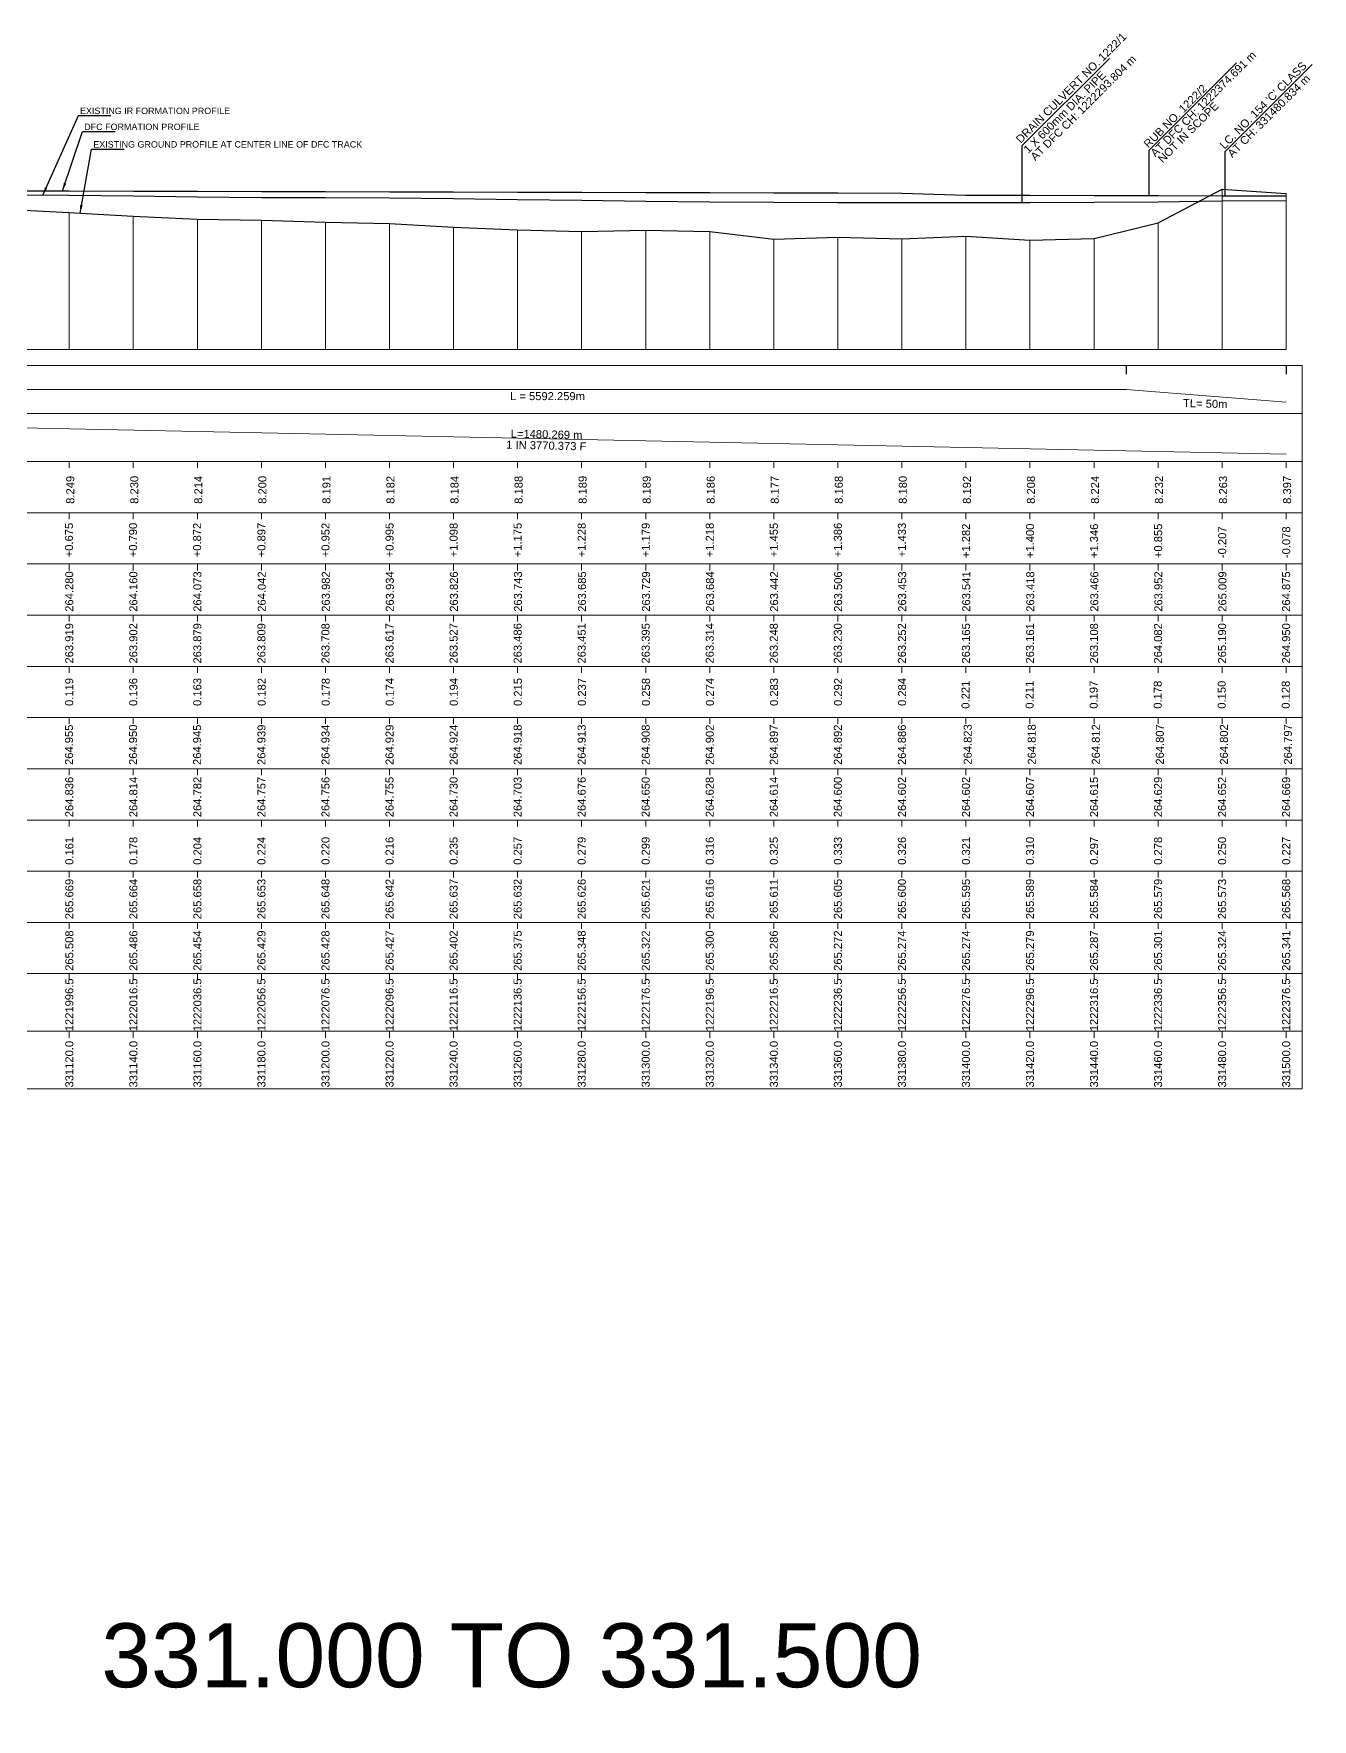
# Model space of a CAD drawing. Header units: metres. Extents: x -117481 to 30159, y 3176 to 3713.
# Drawn here: x 24109 to 24508, y 3176 to 3703 of the extents above; entities that cross this region are included whole.
import ezdxf
from ezdxf.enums import TextEntityAlignment as Align

# ---------------------------------------------------------------- set-up
doc = ezdxf.new("R2010")
doc.units = ezdxf.units.M
doc.header["$MEASUREMENT"] = 0
for name, color, linetype, lineweight in [('Horizontal Alignment', 7, 'Continuous', 0), ('LS DATUM X', 7, 'Continuous', 0), ('LS EXG IR CH', 7, 'Continuous', 0), ('LS EXG RL', 7, 'Continuous', 0), ('LS EXG. FL', 7, 'Continuous', 0), ('LS EXG. GL AT PRO. TOE', 7, 'Continuous', 0), ('LS FRAME', 7, 'Continuous', 0), ('LS HORIZONTAL ALIGNMENT', 10, 'Continuous', 0), ('LS PFL-EFL', 10, 'Continuous', 0), ('LS PRL-ERL', 10, 'Continuous', 0), ('LS PRO RAIL LEVEL', 10, 'Continuous', 0), ('LS PRO. DFCC CH', 10, 'Continuous', 0), ('LS PROFILE EXG FL', 7, 'Continuous', 25), ('LS PROFILE EXG GL', 7, 'Continuous', 30), ('LS PROFILE PRO FL', 1, 'Continuous', 30), ('LS TICKS', 7, 'Continuous', 0), ('LS VERTICAL ALIGNMENT', 10, 'Continuous', 0), ('Profile Existing GL', 7, 'Continuous', 0), ('Profile Fill', 7, 'Continuous', 0), ('Profile Grid', 7, 'Continuous', 0), ('Proposed Formation Level', 7, 'Continuous', 0)]:
    doc.layers.add(name, color=color, linetype=linetype, lineweight=lineweight)
for name, color, linetype in [('LS DRAIN CULVERT', 10, 'Continuous'), ("LS LC'S", 7, 'Continuous'), ('ref text', 3, 'Continuous')]:
    doc.layers.add(name, color=color, linetype=linetype)
doc.styles.get("Standard").update_dxf_attribs({"font": 'arial.ttf'})
doc.styles.add('Style-Arial', font='arial.ttf')
doc.dimstyles.get("Standard").update_dxf_attribs({"dimtxt": 5, "dimasz": 0.18, "dimexe": 0.18, "dimexo": 0.0625, "dimgap": 0.09, "dimtad": 0, "dimtih": 1, "dimtoh": 1, "dimdec": 4, "dimzin": 0, "dimdsep": 46, "dimtxsty": 'Standard', "dimcen": 0.09, "dimadec": 0, "dimazin": 0, "dimtfac": 1, "dimtdec": 4, "dimtofl": 0, "dimtmove": 0, "dimatfit": 3, "dimfxl": 1, "dimtolj": 1, "dimtzin": 0, "dimarcsym": 0})

# ---------------------------------------------------------------- blocks, each defined once
blk = doc.blocks.new('A$C0b953af1')
at = {"color": 1}
for s, p in [('8.261', (0, 0)), ('8.276', (20, 0)), ('8.286', (40, 0)), ('8.293', (60, 0)), ('8.295', (80, 0)), ('8.272', (100, 0)), ('8.249', (120, 0)), ('8.230', (140, 0)), ('8.214', (160, 0)), ('8.200', (180, 0)), ('8.191', (200, 0)), ('8.182', (220, 0)), ('8.184', (240, 0)), ('8.188', (260, 0)), ('8.189', (280, 0)), ('8.189', (300, 0)), ('8.186', (320, 0)), ('8.177', (340, 0)), ('8.168', (360, 0)), ('8.180', (380, 0)), ('8.192', (400, 0)), ('8.208', (420, 0)), ('8.224', (440, 0)), ('8.232', (460, 0)), ('8.263', (480, 0)), ('8.397', (500, 0))]:
    blk.add_text(s, height=2.5, rotation=90, dxfattribs=at).set_placement(p)

msp = doc.modelspace()

# ---------------------------------------------------------------- linework, layer by layer
at = {"color": 0}
for p, q in [((24450, 3599.28), (24450, 3596.54)), ((24499.99, 3599.28), (24499.99, 3596.54))]:
    msp.add_line(p, q, dxfattribs=at)
for points in [[(24484.46, 3693.78), (24457.13, 3666.45), (24457.13, 3652.36)], [(24508.15, 3693.36), (24480.82, 3666.04), (24480.82, 3652.3)]]:
    msp.add_lwpolyline(points)
at = {"color": 0, "lineweight": 30}
msp.add_lwpolyline([(24099.9, 3648.14), (24119.9, 3647.08), (24139.9, 3645.88), (24159.9, 3645.01), (24180, 3644.7), (24200, 3644.1), (24220, 3643.62), (24240, 3642.54), (24260, 3641.71), (24280, 3641.13), (24300, 3641.57), (24320, 3641.12), (24340, 3638.7), (24360, 3639.34), (24380, 3638.81), (24400, 3639.69), (24420, 3638.46), (24440, 3638.94), (24460, 3643.8), (24480, 3654.37), (24499.9, 3653.03)], dxfattribs=at)
at = {"color": 0, "lineweight": 25}
msp.add_lwpolyline([(24099.9, 3652.58), (24119.9, 3652.51), (24139.9, 3652.29), (24159.9, 3651.97), (24180, 3651.72), (24200, 3651.71), (24220, 3651.7), (24240, 3651.45), (24260, 3651.18), (24280, 3650.91), (24300, 3650.65), (24320, 3650.43), (24340, 3650.29), (24360, 3650.15), (24380, 3650.17), (24400, 3650.17), (24420, 3650.22), (24440, 3650.3), (24460, 3650.44), (24480, 3650.67), (24499.9, 3650.84)], dxfattribs=at)
at = {"color": 1, "lineweight": 30}
msp.add_lwpolyline([(24100, 3653.89), (24120, 3653.83), (24140, 3653.78), (24160, 3653.73), (24180, 3653.67), (24200, 3653.62), (24220, 3653.57), (24240, 3653.52), (24260, 3653.46), (24280, 3653.41), (24300, 3653.36), (24320, 3653.3), (24340, 3653.25), (24360, 3653.2), (24380, 3653.14), (24400, 3652.51), (24420, 3652.46), (24440, 3652.4), (24460, 3652.35), (24480, 3652.3), (24500, 3652.25)], dxfattribs=at)
at = {"layer": 'LS DATUM X', "color": 7, "linetype": 'Continuous', "lineweight": 0}
msp.add_line((24000, 3604.28), (24499.99, 3604.28), dxfattribs=at)
at = {"layer": 'LS DRAIN CULVERT'}
msp.add_lwpolyline([(24444.83, 3695.23), (24417.5, 3667.91), (24417.5, 3650.13)], dxfattribs=at)
at = {"layer": 'LS FRAME', "color": 7, "linetype": 'Continuous', "lineweight": 0, "flags": 128}
for points in [[(23995, 3584.28), (24504.99, 3584.28), (24504.99, 3599.28), (23995, 3599.28), (23995, 3584.28)], [(23995, 3569.28), (24504.99, 3569.28), (24504.99, 3584.28), (23995, 3584.28), (23995, 3569.28)], [(23995, 3553.28), (24504.99, 3553.28), (24504.99, 3569.28), (23995, 3569.28), (23995, 3553.28)], [(23995, 3537.28), (24504.99, 3537.28), (24504.99, 3553.28), (23995, 3553.28), (23995, 3537.28)], [(23995, 3521.28), (24504.99, 3521.28), (24504.99, 3537.28), (23995, 3537.28), (23995, 3521.28)], [(23995, 3505.28), (24504.99, 3505.28), (24504.99, 3521.28), (23995, 3521.28), (23995, 3505.28)], [(23995, 3489.28), (24504.99, 3489.28), (24504.99, 3505.28), (23995, 3505.28), (23995, 3489.28)], [(23995, 3473.28), (24504.99, 3473.28), (24504.99, 3489.28), (23995, 3489.28), (23995, 3473.28)], [(23995, 3457.28), (24504.99, 3457.28), (24504.99, 3473.28), (23995, 3473.28), (23995, 3457.28)], [(23995, 3441.28), (24504.99, 3441.28), (24504.99, 3457.28), (23995, 3457.28), (23995, 3441.28)], [(23995, 3425.28), (24504.99, 3425.28), (24504.99, 3441.28), (23995, 3441.28), (23995, 3425.28)], [(23995, 3409.28), (24504.99, 3409.28), (24504.99, 3425.28), (23995, 3425.28), (23995, 3409.28)], [(23995, 3391.28), (24504.99, 3391.28), (24504.99, 3409.28), (23995, 3409.28), (23995, 3391.28)], [(23995, 3373.28), (24504.99, 3373.28), (24504.99, 3391.28), (23995, 3391.28), (23995, 3373.28)]]:
    msp.add_lwpolyline(points, close=True, dxfattribs=at)
at = {"layer": 'LS HORIZONTAL ALIGNMENT', "lineweight": 0, "flags": 128}
msp.add_lwpolyline([(24000, 3591.78), (24450, 3591.78), (24499.99, 3587.83)], dxfattribs=at)
at = {"layer": 'LS TICKS', "color": 7, "linetype": 'Continuous', "lineweight": 0, "flags": 128}
for points in [[(24119.98, 3567.28), (24119.98, 3569.28)], [(24139.99, 3567.28), (24139.99, 3569.28)], [(24159.99, 3567.28), (24159.99, 3569.28)], [(24179.99, 3567.28), (24179.99, 3569.28)], [(24199.99, 3567.28), (24199.99, 3569.28)], [(24219.99, 3567.28), (24219.99, 3569.28)], [(24240, 3567.28), (24240, 3569.28)], [(24260, 3567.28), (24260, 3569.28)], [(24279.99, 3567.28), (24279.99, 3569.28)], [(24299.99, 3567.28), (24299.99, 3569.28)], [(24319.99, 3567.28), (24319.99, 3569.28)], [(24339.99, 3567.28), (24339.99, 3569.28)], [(24359.99, 3567.28), (24359.99, 3569.28)], [(24380, 3567.28), (24380, 3569.28)], [(24400, 3567.28), (24400, 3569.28)], [(24420, 3567.28), (24420, 3569.28)], [(24440, 3567.28), (24440, 3569.28)], [(24459.99, 3567.28), (24459.99, 3569.28)], [(24479.99, 3567.28), (24479.99, 3569.28)], [(24499.99, 3567.28), (24499.99, 3569.28)], [(24119.98, 3551.28), (24119.98, 3553.28)], [(24139.99, 3551.28), (24139.99, 3553.28)], [(24159.99, 3551.28), (24159.99, 3553.28)], [(24179.99, 3551.28), (24179.99, 3553.28)], [(24199.99, 3551.28), (24199.99, 3553.28)], [(24219.99, 3551.28), (24219.99, 3553.28)], [(24240, 3551.28), (24240, 3553.28)], [(24260, 3551.28), (24260, 3553.28)], [(24279.99, 3551.28), (24279.99, 3553.28)], [(24299.99, 3551.28), (24299.99, 3553.28)], [(24319.99, 3551.28), (24319.99, 3553.28)], [(24339.99, 3551.28), (24339.99, 3553.28)], [(24359.99, 3551.28), (24359.99, 3553.28)], [(24380, 3551.28), (24380, 3553.28)], [(24400, 3551.28), (24400, 3553.28)], [(24420, 3551.28), (24420, 3553.28)], [(24440, 3551.28), (24440, 3553.28)], [(24459.99, 3551.28), (24459.99, 3553.28)], [(24479.99, 3551.28), (24479.99, 3553.28)], [(24499.99, 3551.28), (24499.99, 3553.28)], [(24119.98, 3535.28), (24119.98, 3537.28)], [(24139.99, 3535.28), (24139.99, 3537.28)], [(24159.99, 3535.28), (24159.99, 3537.28)], [(24179.99, 3535.28), (24179.99, 3537.28)], [(24199.99, 3535.28), (24199.99, 3537.28)], [(24219.99, 3535.28), (24219.99, 3537.28)], [(24240, 3535.28), (24240, 3537.28)], [(24260, 3535.28), (24260, 3537.28)], [(24279.99, 3535.28), (24279.99, 3537.28)], [(24299.99, 3535.28), (24299.99, 3537.28)], [(24319.99, 3535.28), (24319.99, 3537.28)], [(24339.99, 3535.28), (24339.99, 3537.28)], [(24359.99, 3535.28), (24359.99, 3537.28)], [(24380, 3535.28), (24380, 3537.28)], [(24400, 3535.28), (24400, 3537.28)], [(24420, 3535.28), (24420, 3537.28)], [(24440, 3535.28), (24440, 3537.28)], [(24459.99, 3535.28), (24459.99, 3537.28)], [(24479.99, 3535.28), (24479.99, 3537.28)], [(24499.99, 3535.28), (24499.99, 3537.28)], [(24119.98, 3519.28), (24119.98, 3521.28)], [(24139.99, 3519.28), (24139.99, 3521.28)], [(24159.99, 3519.28), (24159.99, 3521.28)], [(24179.99, 3519.28), (24179.99, 3521.28)], [(24199.99, 3519.28), (24199.99, 3521.28)], [(24219.99, 3519.28), (24219.99, 3521.28)], [(24240, 3519.28), (24240, 3521.28)], [(24260, 3519.28), (24260, 3521.28)], [(24279.99, 3519.28), (24279.99, 3521.28)], [(24299.99, 3519.28), (24299.99, 3521.28)], [(24319.99, 3519.28), (24319.99, 3521.28)], [(24339.99, 3519.28), (24339.99, 3521.28)], [(24359.99, 3519.28), (24359.99, 3521.28)], [(24380, 3519.28), (24380, 3521.28)], [(24400, 3519.28), (24400, 3521.28)], [(24420, 3519.28), (24420, 3521.28)], [(24440, 3519.28), (24440, 3521.28)], [(24459.99, 3519.28), (24459.99, 3521.28)], [(24479.99, 3519.28), (24479.99, 3521.28)], [(24499.99, 3519.28), (24499.99, 3521.28)], [(24119.98, 3503.28), (24119.98, 3505.28)], [(24139.99, 3503.28), (24139.99, 3505.28)], [(24159.99, 3503.28), (24159.99, 3505.28)], [(24179.99, 3503.28), (24179.99, 3505.28)], [(24199.99, 3503.28), (24199.99, 3505.28)], [(24219.99, 3503.28), (24219.99, 3505.28)], [(24240, 3503.28), (24240, 3505.28)], [(24260, 3503.28), (24260, 3505.28)], [(24279.99, 3503.28), (24279.99, 3505.28)], [(24299.99, 3503.28), (24299.99, 3505.28)], [(24319.99, 3503.28), (24319.99, 3505.28)], [(24339.99, 3503.28), (24339.99, 3505.28)], [(24359.99, 3503.28), (24359.99, 3505.28)], [(24380, 3503.28), (24380, 3505.28)], [(24400, 3503.28), (24400, 3505.28)], [(24420, 3503.28), (24420, 3505.28)], [(24440, 3503.28), (24440, 3505.28)], [(24459.99, 3503.28), (24459.99, 3505.28)], [(24479.99, 3503.28), (24479.99, 3505.28)], [(24499.99, 3503.28), (24499.99, 3505.28)], [(24119.98, 3487.28), (24119.98, 3489.28)], [(24139.99, 3487.28), (24139.99, 3489.28)], [(24159.99, 3487.28), (24159.99, 3489.28)], [(24179.99, 3487.28), (24179.99, 3489.28)], [(24199.99, 3487.28), (24199.99, 3489.28)], [(24219.99, 3487.28), (24219.99, 3489.28)], [(24240, 3487.28), (24240, 3489.28)], [(24260, 3487.28), (24260, 3489.28)], [(24279.99, 3487.28), (24279.99, 3489.28)], [(24299.99, 3487.28), (24299.99, 3489.28)], [(24319.99, 3487.28), (24319.99, 3489.28)], [(24339.99, 3487.28), (24339.99, 3489.28)], [(24359.99, 3487.28), (24359.99, 3489.28)], [(24380, 3487.28), (24380, 3489.28)], [(24400, 3487.28), (24400, 3489.28)], [(24420, 3487.28), (24420, 3489.28)], [(24440, 3487.28), (24440, 3489.28)], [(24459.99, 3487.28), (24459.99, 3489.28)], [(24479.99, 3487.28), (24479.99, 3489.28)], [(24499.99, 3487.28), (24499.99, 3489.28)], [(24119.98, 3471.28), (24119.98, 3473.28)], [(24139.99, 3471.28), (24139.99, 3473.28)], [(24159.99, 3471.28), (24159.99, 3473.28)], [(24179.99, 3471.28), (24179.99, 3473.28)], [(24199.99, 3471.28), (24199.99, 3473.28)], [(24219.99, 3471.28), (24219.99, 3473.28)], [(24240, 3471.28), (24240, 3473.28)], [(24260, 3471.28), (24260, 3473.28)], [(24279.99, 3471.28), (24279.99, 3473.28)], [(24299.99, 3471.28), (24299.99, 3473.28)], [(24319.99, 3471.28), (24319.99, 3473.28)], [(24339.99, 3471.28), (24339.99, 3473.28)], [(24359.99, 3471.28), (24359.99, 3473.28)], [(24380, 3471.28), (24380, 3473.28)], [(24400, 3471.28), (24400, 3473.28)], [(24420, 3471.28), (24420, 3473.28)], [(24440, 3471.28), (24440, 3473.28)], [(24459.99, 3471.28), (24459.99, 3473.28)], [(24479.99, 3471.28), (24479.99, 3473.28)], [(24499.99, 3471.28), (24499.99, 3473.28)], [(24119.98, 3455.28), (24119.98, 3457.28)], [(24139.99, 3455.28), (24139.99, 3457.28)], [(24159.99, 3455.28), (24159.99, 3457.28)], [(24179.99, 3455.28), (24179.99, 3457.28)], [(24199.99, 3455.28), (24199.99, 3457.28)], [(24219.99, 3455.28), (24219.99, 3457.28)], [(24240, 3455.28), (24240, 3457.28)], [(24260, 3455.28), (24260, 3457.28)], [(24279.99, 3455.28), (24279.99, 3457.28)], [(24299.99, 3455.28), (24299.99, 3457.28)], [(24319.99, 3455.28), (24319.99, 3457.28)], [(24339.99, 3455.28), (24339.99, 3457.28)], [(24359.99, 3455.28), (24359.99, 3457.28)], [(24380, 3455.28), (24380, 3457.28)], [(24400, 3455.28), (24400, 3457.28)], [(24420, 3455.28), (24420, 3457.28)], [(24440, 3455.28), (24440, 3457.28)], [(24459.99, 3455.28), (24459.99, 3457.28)], [(24479.99, 3455.28), (24479.99, 3457.28)], [(24499.99, 3455.28), (24499.99, 3457.28)], [(24119.98, 3439.28), (24119.98, 3441.28)], [(24139.99, 3439.28), (24139.99, 3441.28)], [(24159.99, 3439.28), (24159.99, 3441.28)], [(24179.99, 3439.28), (24179.99, 3441.28)], [(24199.99, 3439.28), (24199.99, 3441.28)], [(24219.99, 3439.28), (24219.99, 3441.28)], [(24240, 3439.28), (24240, 3441.28)], [(24260, 3439.28), (24260, 3441.28)], [(24279.99, 3439.28), (24279.99, 3441.28)], [(24299.99, 3439.28), (24299.99, 3441.28)], [(24319.99, 3439.28), (24319.99, 3441.28)], [(24339.99, 3439.28), (24339.99, 3441.28)], [(24359.99, 3439.28), (24359.99, 3441.28)], [(24380, 3439.28), (24380, 3441.28)], [(24400, 3439.28), (24400, 3441.28)], [(24420, 3439.28), (24420, 3441.28)], [(24440, 3439.28), (24440, 3441.28)], [(24459.99, 3439.28), (24459.99, 3441.28)], [(24479.99, 3439.28), (24479.99, 3441.28)], [(24499.99, 3439.28), (24499.99, 3441.28)], [(24119.98, 3423.28), (24119.98, 3425.28)], [(24139.99, 3423.28), (24139.99, 3425.28)], [(24159.99, 3423.28), (24159.99, 3425.28)], [(24179.99, 3423.28), (24179.99, 3425.28)], [(24199.99, 3423.28), (24199.99, 3425.28)], [(24219.99, 3423.28), (24219.99, 3425.28)], [(24240, 3423.28), (24240, 3425.28)], [(24260, 3423.28), (24260, 3425.28)], [(24279.99, 3423.28), (24279.99, 3425.28)], [(24299.99, 3423.28), (24299.99, 3425.28)], [(24319.99, 3423.28), (24319.99, 3425.28)], [(24339.99, 3423.28), (24339.99, 3425.28)], [(24359.99, 3423.28), (24359.99, 3425.28)], [(24380, 3423.28), (24380, 3425.28)], [(24400, 3423.28), (24400, 3425.28)], [(24420, 3423.28), (24420, 3425.28)], [(24440, 3423.28), (24440, 3425.28)], [(24459.99, 3423.28), (24459.99, 3425.28)], [(24479.99, 3423.28), (24479.99, 3425.28)], [(24499.99, 3423.28), (24499.99, 3425.28)], [(24119.98, 3407.28), (24119.98, 3409.28)], [(24139.99, 3407.28), (24139.99, 3409.28)], [(24159.99, 3407.28), (24159.99, 3409.28)], [(24179.99, 3407.28), (24179.99, 3409.28)], [(24199.99, 3407.28), (24199.99, 3409.28)], [(24219.99, 3407.28), (24219.99, 3409.28)], [(24240, 3407.28), (24240, 3409.28)], [(24260, 3407.28), (24260, 3409.28)], [(24279.99, 3407.28), (24279.99, 3409.28)], [(24299.99, 3407.28), (24299.99, 3409.28)], [(24319.99, 3407.28), (24319.99, 3409.28)], [(24339.99, 3407.28), (24339.99, 3409.28)], [(24359.99, 3407.28), (24359.99, 3409.28)], [(24380, 3407.28), (24380, 3409.28)], [(24400, 3407.28), (24400, 3409.28)], [(24420, 3407.28), (24420, 3409.28)], [(24440, 3407.28), (24440, 3409.28)], [(24459.99, 3407.28), (24459.99, 3409.28)], [(24479.99, 3407.28), (24479.99, 3409.28)], [(24499.99, 3407.28), (24499.99, 3409.28)], [(24119.98, 3389.28), (24119.98, 3391.28)], [(24139.99, 3389.28), (24139.99, 3391.28)], [(24159.99, 3389.28), (24159.99, 3391.28)], [(24179.99, 3389.28), (24179.99, 3391.28)], [(24199.99, 3389.28), (24199.99, 3391.28)], [(24219.99, 3389.28), (24219.99, 3391.28)], [(24240, 3389.28), (24240, 3391.28)], [(24260, 3389.28), (24260, 3391.28)], [(24279.99, 3389.28), (24279.99, 3391.28)], [(24299.99, 3389.28), (24299.99, 3391.28)], [(24319.99, 3389.28), (24319.99, 3391.28)], [(24339.99, 3389.28), (24339.99, 3391.28)], [(24359.99, 3389.28), (24359.99, 3391.28)], [(24380, 3389.28), (24380, 3391.28)], [(24400, 3389.28), (24400, 3391.28)], [(24420, 3389.28), (24420, 3391.28)], [(24440, 3389.28), (24440, 3391.28)], [(24459.99, 3389.28), (24459.99, 3391.28)], [(24479.99, 3389.28), (24479.99, 3391.28)], [(24499.99, 3389.28), (24499.99, 3391.28)]]:
    msp.add_lwpolyline(points, dxfattribs=at)
at = {"layer": 'LS VERTICAL ALIGNMENT', "linetype": 'Continuous', "lineweight": 0, "flags": 128}
msp.add_lwpolyline([(24000, 3582.03), (24499.99, 3571.53)], dxfattribs=at)
at = {"layer": 'Profile Grid', "linetype": 'Continuous', "lineweight": 0, "flags": 128}
for points in [[(24479.99, 3604.28), (24479.99, 3654.37)], [(24499.99, 3604.28), (24499.99, 3653.09)], [(24119.98, 3604.28), (24119.98, 3647.09)], [(24139.99, 3604.28), (24139.99, 3645.88)], [(24159.99, 3604.28), (24159.99, 3645.01)], [(24179.99, 3604.28), (24179.99, 3644.7)], [(24199.99, 3604.28), (24199.99, 3644.1)], [(24219.99, 3604.28), (24219.99, 3643.63)], [(24240, 3604.28), (24240, 3642.54)], [(24260, 3604.28), (24260, 3641.71)], [(24279.99, 3604.28), (24279.99, 3641.13)], [(24299.99, 3604.28), (24299.99, 3641.57)], [(24319.99, 3604.28), (24319.99, 3641.13)], [(24359.99, 3604.28), (24359.99, 3639.34)], [(24380, 3604.28), (24380, 3638.82)], [(24400, 3604.28), (24400, 3639.69)], [(24440, 3604.28), (24440, 3638.94)], [(24459.99, 3604.28), (24459.99, 3643.78)], [(24339.99, 3604.28), (24339.99, 3638.7)], [(24420, 3604.28), (24420, 3638.46)]]:
    msp.add_lwpolyline(points, dxfattribs=at)

# ---------------------------------------------------------------- block references
at = {"color": 5}
msp.add_blockref('A$C0b953af1', (24001.54, 3556.06), dxfattribs=at)

# ---------------------------------------------------------------- texts
at = {"color": 1}
for s, p in [('0.221', (24401.12, 3492.06)), ('0.211', (24421.12, 3492.06)), ('0.197', (24441.12, 3492.06)), ('0.178', (24461.12, 3492.06)), ('0.150', (24481.12, 3492.06)), ('0.128', (24501.12, 3492.06)), ('264.823', (24401.8, 3474.58)), ('264.818', (24421.8, 3474.58)), ('264.812', (24441.8, 3474.58)), ('264.807', (24461.8, 3474.58)), ('264.802', (24481.8, 3474.58)), ('264.797', (24501.8, 3474.58))]:
    msp.add_text(s, height=2.5, rotation=90, dxfattribs=at).set_placement(p)
at = {"layer": 'Horizontal Alignment', "color": 1, "insert": (24269.33, 3589.69), "char_height": 2.5, "attachment_point": 5, "line_spacing_factor": 0.96, "style": 'Style-Arial'}
msp.add_mtext('L = 5592.259m', dxfattribs=at)
at = {"layer": 'LS DRAIN CULVERT'}
for s, p in [('DRAIN CULVERT NO. 1222/1', (24417.11, 3668.51)), ('AT DFC CH: 1222293.804 m', (24421.67, 3663.07)), ('1 X 600mm DIA. PIPE', (24419.47, 3665.36))]:
    msp.add_text(s, height=2.5, rotation=44.9599, dxfattribs=at).set_placement(p)
at = {"layer": 'LS EXG IR CH', "style": 'Style-Arial'}
for s, p in [('331120.0', (24120, 3388.28)), ('331140.0', (24140, 3388.28)), ('331160.0', (24160, 3388.28)), ('331180.0', (24180, 3388.28)), ('331200.0', (24200, 3388.28)), ('331220.0', (24220, 3388.28)), ('331240.0', (24240, 3388.28)), ('331260.0', (24260, 3388.28)), ('331280.0', (24280, 3388.28)), ('331300.0', (24300, 3388.28)), ('331320.0', (24320, 3388.28)), ('331340.0', (24340, 3388.28)), ('331360.0', (24360, 3388.28)), ('331380.0', (24380, 3388.28)), ('331400.0', (24400, 3388.28)), ('331420.0', (24420, 3388.28)), ('331440.0', (24440, 3388.28)), ('331460.0', (24460, 3388.28)), ('331480.0', (24480, 3388.28)), ('331500.0', (24500, 3388.28))]:
    msp.add_text(s, height=2.5, rotation=90, dxfattribs=at).set_placement(p, align=Align.MIDDLE_RIGHT)
at = {"layer": 'LS EXG RL', "style": 'Style-Arial'}
for s, p in [('265.508', (24120, 3422.78)), ('265.486', (24140, 3422.78)), ('265.454', (24160, 3422.78)), ('265.429', (24180, 3422.78)), ('265.428', (24200, 3422.78)), ('265.427', (24220, 3422.78)), ('265.402', (24240, 3422.78)), ('265.375', (24260, 3422.78)), ('265.348', (24280, 3422.78)), ('265.322', (24300, 3422.78)), ('265.300', (24320, 3422.78)), ('265.286', (24340, 3422.78)), ('265.272', (24360, 3422.78)), ('265.274', (24380, 3422.78)), ('265.274', (24400, 3422.78)), ('265.279', (24420, 3422.78)), ('265.287', (24440, 3422.78)), ('265.301', (24460, 3422.78)), ('265.324', (24480, 3422.78)), ('265.341', (24500, 3422.78))]:
    msp.add_text(s, height=2.5, rotation=90, dxfattribs=at).set_placement(p, align=Align.MIDDLE_RIGHT)
at = {"layer": 'LS EXG. FL'}
for s, p in [('264.836', (24119.98, 3470.78)), ('264.814', (24139.99, 3470.78)), ('264.782', (24159.99, 3470.78)), ('264.757', (24179.99, 3470.78)), ('264.756', (24199.99, 3470.78)), ('264.755', (24219.99, 3470.78)), ('264.730', (24240, 3470.78)), ('264.703', (24260, 3470.78)), ('264.676', (24279.99, 3470.78)), ('264.650', (24299.99, 3470.78)), ('264.628', (24319.99, 3470.78)), ('264.614', (24339.99, 3470.78)), ('264.600', (24359.99, 3470.78)), ('264.602', (24380, 3470.78)), ('264.602', (24400, 3470.78)), ('264.607', (24420, 3470.78)), ('264.615', (24440, 3470.78)), ('264.629', (24459.99, 3470.78)), ('264.652', (24479.99, 3470.78)), ('264.669', (24499.99, 3470.78))]:
    msp.add_text(s, height=2.5, rotation=90, dxfattribs=at).set_placement(p, align=Align.MIDDLE_RIGHT)
at = {"layer": 'LS EXG. GL AT PRO. TOE'}
for s, p in [('263.919', (24119.98, 3518.78)), ('263.902', (24139.99, 3518.78)), ('263.879', (24159.99, 3518.78)), ('263.809', (24179.99, 3518.78)), ('263.708', (24199.99, 3518.78)), ('263.617', (24219.99, 3518.78)), ('263.527', (24240, 3518.78)), ('263.486', (24260, 3518.78)), ('263.451', (24279.99, 3518.78)), ('263.395', (24299.99, 3518.78)), ('263.314', (24319.99, 3518.78)), ('263.248', (24339.99, 3518.78)), ('263.230', (24359.99, 3518.78)), ('263.252', (24380, 3518.78)), ('263.165', (24400, 3518.78)), ('263.161', (24420, 3518.78)), ('263.108', (24440, 3518.78)), ('264.082', (24459.99, 3518.78)), ('265.190', (24479.99, 3518.78)), ('264.950', (24499.99, 3518.78))]:
    msp.add_text(s, height=2.5, rotation=90, dxfattribs=at).set_placement(p, align=Align.MIDDLE_RIGHT)
at = {"layer": 'LS HORIZONTAL ALIGNMENT', "lineweight": 0, "insert": (24474.73, 3587.35), "char_height": 2.5, "attachment_point": 5, "rotation": 358.5565, "line_spacing_factor": 0.6, "style": 'Style-Arial'}
msp.add_mtext('TL= 50m', dxfattribs=at)
at = {"layer": "LS LC'S", "color": 10, "lineweight": 13, "style": 'Style-Arial'}
for s, p in [('AT DFC CH: 1222374.691 m', (24459.15, 3664.25)), ('RUB NO. 1222/2', (24456.98, 3667.04))]:
    msp.add_text(s, height=2.5, rotation=45.0264, dxfattribs=at).set_placement(p)
at = {"layer": "LS LC'S", "lineweight": 13, "style": 'Style-Arial'}
for s, p in [("LC. NO. 154 'C' CLASS", (24480.72, 3666.73)), ('AT CH: 331480.834 m', (24483.16, 3664.07))]:
    msp.add_text(s, height=2.5, rotation=45.0264, dxfattribs=at).set_placement(p)
at = {"layer": "LS LC'S", "color": 5, "lineweight": 13, "style": 'Style-Arial'}
msp.add_text('NOT IN SCOPE', height=2.5, rotation=45.0264, dxfattribs=at).set_placement((24461.46, 3662.4))
at = {"layer": 'LS PFL-EFL'}
for s, p in [('0.119', (24121.21, 3492.91)), ('0.136', (24141.21, 3492.91)), ('0.163', (24161.21, 3492.91)), ('0.182', (24181.31, 3492.91)), ('0.178', (24201.31, 3492.91)), ('0.174', (24221.31, 3492.91)), ('0.194', (24241.31, 3492.91)), ('0.215', (24261.31, 3492.91)), ('0.237', (24281.31, 3492.91)), ('0.258', (24301.31, 3492.91)), ('0.274', (24321.31, 3492.91)), ('0.283', (24341.31, 3492.91)), ('0.292', (24361.31, 3492.91)), ('0.284', (24381.31, 3492.91))]:
    msp.add_text(s, height=2.5, rotation=90, dxfattribs=at).set_placement(p)
at = {"layer": 'LS PRL-ERL'}
for s, p in [('0.161', (24121.25, 3443.28)), ('0.178', (24141.25, 3443.28)), ('0.204', (24161.25, 3443.28)), ('0.224', (24181.25, 3443.28)), ('0.220', (24201.25, 3443.28)), ('0.216', (24221.25, 3443.28)), ('0.235', (24241.25, 3443.28)), ('0.257', (24261.25, 3443.28)), ('0.279', (24281.25, 3443.28)), ('0.299', (24301.25, 3443.28)), ('0.316', (24321.25, 3443.28)), ('0.325', (24341.25, 3443.28)), ('0.333', (24361.25, 3443.28)), ('0.326', (24381.25, 3443.28)), ('0.321', (24401.25, 3443.28)), ('0.310', (24421.25, 3443.28)), ('0.297', (24441.25, 3443.28)), ('0.278', (24461.25, 3443.28)), ('0.250', (24481.25, 3443.28)), ('0.227', (24501.25, 3443.28))]:
    msp.add_text(s, height=2.5, rotation=90, dxfattribs=at).set_placement(p)
at = {"layer": 'LS PRO RAIL LEVEL'}
for s, p in [('265.669', (24121.25, 3426.28)), ('265.664', (24141.25, 3426.28)), ('265.658', (24161.25, 3426.28)), ('265.653', (24181.25, 3426.28)), ('265.648', (24201.25, 3426.28)), ('265.642', (24221.25, 3426.28)), ('265.637', (24241.25, 3426.28)), ('265.632', (24261.25, 3426.28)), ('265.626', (24281.25, 3426.28)), ('265.621', (24301.25, 3426.28)), ('265.616', (24321.25, 3426.28)), ('265.611', (24341.25, 3426.28)), ('265.605', (24361.25, 3426.28)), ('265.600', (24381.25, 3426.28)), ('265.595', (24401.25, 3426.28)), ('265.589', (24421.25, 3426.28)), ('265.584', (24441.25, 3426.28)), ('265.579', (24461.25, 3426.28)), ('265.573', (24481.25, 3426.28)), ('265.568', (24501.25, 3426.28))]:
    msp.add_text(s, height=2.5, rotation=90, dxfattribs=at).set_placement(p)
at = {"layer": 'LS PRO. DFCC CH'}
for s, p in [('1221996.5', (24121.25, 3391.28)), ('1222016.5', (24141.25, 3391.28)), ('1222036.5', (24161.25, 3391.28)), ('1222056.5', (24181.25, 3391.28)), ('1222076.5', (24201.25, 3391.28)), ('1222096.5', (24221.25, 3391.28)), ('1222116.5', (24241.25, 3391.28)), ('1222136.5', (24261.25, 3391.28)), ('1222156.5', (24281.25, 3391.28)), ('1222176.5', (24301.25, 3391.28)), ('1222196.5', (24321.25, 3391.28)), ('1222216.5', (24341.25, 3391.28)), ('1222236.5', (24361.25, 3391.28)), ('1222256.5', (24381.25, 3391.28)), ('1222276.5', (24401.25, 3391.28)), ('1222296.5', (24421.25, 3391.28)), ('1222316.5', (24441.25, 3391.28)), ('1222336.5', (24461.25, 3391.28)), ('1222356.5', (24481.25, 3391.28)), ('1222376.5', (24501.25, 3391.28))]:
    msp.add_text(s, height=2.5, rotation=90, dxfattribs=at).set_placement(p)
at = {"layer": 'LS PROFILE EXG FL', "color": 7, "linetype": 'Continuous', "lineweight": 0, "style": 'Style-Arial'}
msp.add_text('EXISTING IR FORMATION PROFILE', height=2, dxfattribs=at).set_placement((24123.34, 3677.82))
at = {"layer": 'LS PROFILE EXG GL', "color": 7, "lineweight": 0, "style": 'Style-Arial'}
msp.add_text('EXISTING GROUND PROFILE AT CENTER LINE OF DFC TRACK', height=2, dxfattribs=at).set_placement((24127.49, 3667.36, 0))
at = {"layer": 'LS PROFILE PRO FL', "style": 'Style-Arial'}
msp.add_text(' DFC FORMATION PROFILE', height=2, dxfattribs=at).set_placement((24123.89, 3672.84, 0))
at = {"layer": 'LS VERTICAL ALIGNMENT', "lineweight": 0, "insert": (24269, 3576.01), "char_height": 2.5, "attachment_point": 5, "rotation": 358.7023, "line_spacing_factor": 0.84, "style": 'Style-Arial'}
msp.add_mtext('L=1480.269 m\\P1 IN 3770.373 F', dxfattribs=at)
at = {"layer": 'Profile Existing GL', "color": 7, "style": 'Style-Arial'}
for s, p in [('264.280', (24119.99, 3528.65)), ('264.160', (24139.99, 3528.65)), ('264.073', (24159.99, 3528.65)), ('264.042', (24180.09, 3528.65)), ('263.982', (24200.09, 3528.65)), ('263.934', (24220.09, 3528.65)), ('263.826', (24240.09, 3528.65)), ('263.743', (24260.09, 3528.65)), ('263.685', (24280.09, 3528.65)), ('263.729', (24300.09, 3528.65)), ('263.684', (24320.09, 3528.65)), ('263.442', (24340.09, 3528.65)), ('263.506', (24360.09, 3528.65)), ('263.453', (24380.09, 3528.65)), ('263.541', (24400.09, 3528.65)), ('263.418', (24420.09, 3528.65)), ('263.466', (24440.09, 3528.65)), ('263.952', (24460.09, 3528.65)), ('265.009', (24480.09, 3528.65)), ('264.875', (24499.99, 3528.65))]:
    msp.add_text(s, height=2.5, rotation=90, dxfattribs=at).set_placement(p, align=Align.MIDDLE_CENTER)
at = {"layer": 'Profile Fill', "color": 1, "style": 'Style-Arial'}
for s, p in [('+0.675', (24119.9, 3544.75)), ('+0.790', (24139.9, 3544.75)), ('+0.872', (24159.9, 3544.75)), ('+0.897', (24180, 3544.75)), ('+0.952', (24200, 3544.75)), ('+0.995', (24220, 3544.75)), ('+1.098', (24240, 3544.75)), ('+1.175', (24260, 3544.75)), ('+1.228', (24280, 3544.75)), ('+1.179', (24300, 3544.75)), ('+1.218', (24320, 3544.75)), ('+1.455', (24340, 3544.75)), ('+1.386', (24360, 3544.75)), ('+1.433', (24380, 3544.75))]:
    msp.add_text(s, height=2.5, rotation=90, dxfattribs=at).set_placement(p, align=Align.MIDDLE_CENTER)
for s, p in [('+1.282', (24401.27, 3539.1)), ('+1.400', (24421.27, 3539.1)), ('+1.346', (24441.27, 3539.1)), ('+0.855', (24461.27, 3539.1)), ('-0.207', (24481.27, 3539.1)), ('-0.078', (24501.27, 3539.1))]:
    msp.add_text(s, height=2.5, rotation=90, dxfattribs=at).set_placement(p)
at = {"layer": 'Proposed Formation Level', "color": 1, "style": 'Style-Arial'}
for s, p in [('264.955', (24119.9, 3480.78)), ('264.950', (24139.9, 3480.78)), ('264.945', (24159.9, 3480.78)), ('264.939', (24180, 3480.78)), ('264.934', (24200, 3480.78)), ('264.929', (24220, 3480.78)), ('264.924', (24240, 3480.78)), ('264.918', (24260, 3480.78)), ('264.913', (24280, 3480.78)), ('264.908', (24300, 3480.78)), ('264.902', (24320, 3480.78)), ('264.897', (24340, 3480.78)), ('264.892', (24360, 3480.78)), ('264.886', (24380, 3480.78))]:
    msp.add_text(s, height=2.5, rotation=90, dxfattribs=at).set_placement(p, align=Align.MIDDLE_CENTER)
at = {"layer": 'ref text', "color": 3, "insert": (24130, 3186.05), "char_height": 20, "width": 256.3165, "attachment_point": 7, "bg_fill": 3, "box_fill_scale": 1.5, "bg_fill_color": 256, "bg_fill_transparency": 0}
msp.add_mtext('331.000 TO 331.500', dxfattribs=at)

# ---------------------------------------------------------------- leaders
at = {"layer": 'LS PROFILE EXG FL', "color": 7, "lineweight": -3}
msp.add_leader([(24111.73, 3652.54), (24122.83, 3677.36), (24132.97, 3677.36)], dimstyle='Standard', override={"dimasz": 2.5, "dimexe": 0.25, "dimexo": 0.25, "dimgap": 0.25, "dimtad": 0, "dimtih": 0, "dimtoh": 0, "dimzin": 11, "dimadec": 4, "dimazin": 3, "dimatfit": 1, "dimfrac": 2, "dimtolj": 0, "dimtzin": 11}, dxfattribs=at)
at = {"layer": 'LS PROFILE EXG GL', "color": 7, "lineweight": -3}
msp.add_leader([(24123.35, 3646.87, 0), (24126.98, 3666.9, 0), (24137.12, 3666.9, 0)], dimstyle='Standard', override={"dimasz": 2.5, "dimexe": 0.25, "dimexo": 0.25, "dimgap": 0.25, "dimtad": 0, "dimtih": 0, "dimtoh": 0, "dimzin": 11, "dimadec": 4, "dimazin": 3, "dimatfit": 1, "dimfrac": 2, "dimtolj": 0, "dimtzin": 11}, dxfattribs=at)
at = {"layer": 'LS PROFILE PRO FL', "lineweight": -3}
msp.add_leader([(24117.86, 3653.84, 0), (24124.17, 3672.38, 0), (24134.31, 3672.38, 0)], dimstyle='Standard', override={"dimasz": 2.5, "dimexe": 0.25, "dimexo": 0.25, "dimgap": 0.25, "dimtad": 0, "dimtih": 0, "dimtoh": 0, "dimzin": 11, "dimadec": 4, "dimazin": 3, "dimatfit": 1, "dimfrac": 2, "dimtolj": 0, "dimtzin": 11}, dxfattribs=at)

doc.saveas('drawing.dxf')
